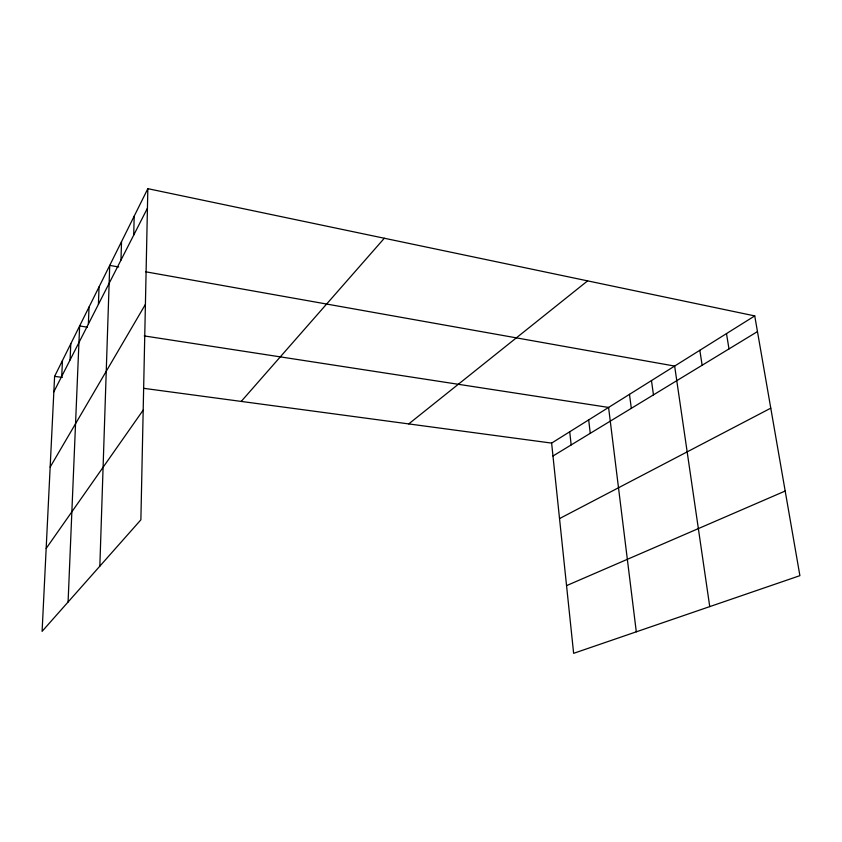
<?xml version="1.0" encoding="UTF-8"?>
<svg xmlns="http://www.w3.org/2000/svg" width="842" height="842" viewBox="0 0 842 842"><rect width="100%" height="100%" fill="white"/><g stroke="black" fill="none" stroke-linecap="round" stroke-linejoin="round"><path stroke-width="1.26" d="M147.845 188.671L140.877 519.819L42.1 631.363L54.604 376.363L147.845 188.671L754.737 315.908L799.9 575.665L573.634 653.329L551.626 443.103L754.737 315.908M133.71 235.129L134.194 216.152M120.974 260.094L121.522 241.654M99.84 566.161L109.723 265.388L118.701 266.988M98.409 304.372L99.04 286.901M88.368 324.075L89.031 307.056M68.086 602.019L79.632 325.97L87.4 327.17M70.075 359.966L70.791 343.768M61.729 376.342L62.466 360.534M53.846 391.804L147.434 208.206M50.152 467.089L145.413 304.383M46.163 548.447L143.182 410.107M241.222 401.423L384.32 238.244M408.738 423.915L587.621 280.87M552.973 456.006L757.463 331.59M559.53 518.588L770.777 408.16M566.54 585.632L785.186 491.033M54.604 376.363L62.361 377.405M143.498 388.299L551.626 443.103M144.224 335.916L608.577 407.433L636.299 631.826M145.634 271.787L674.642 366.07L709.743 606.619M726.488 333.6L728.993 348.914M699.828 350.293L702.144 365.249M651.476 380.573L653.455 394.877M629.49 394.34L631.311 408.338M588.684 419.895L590.253 433.325M569.718 431.767L571.171 444.934"/></g></svg>
